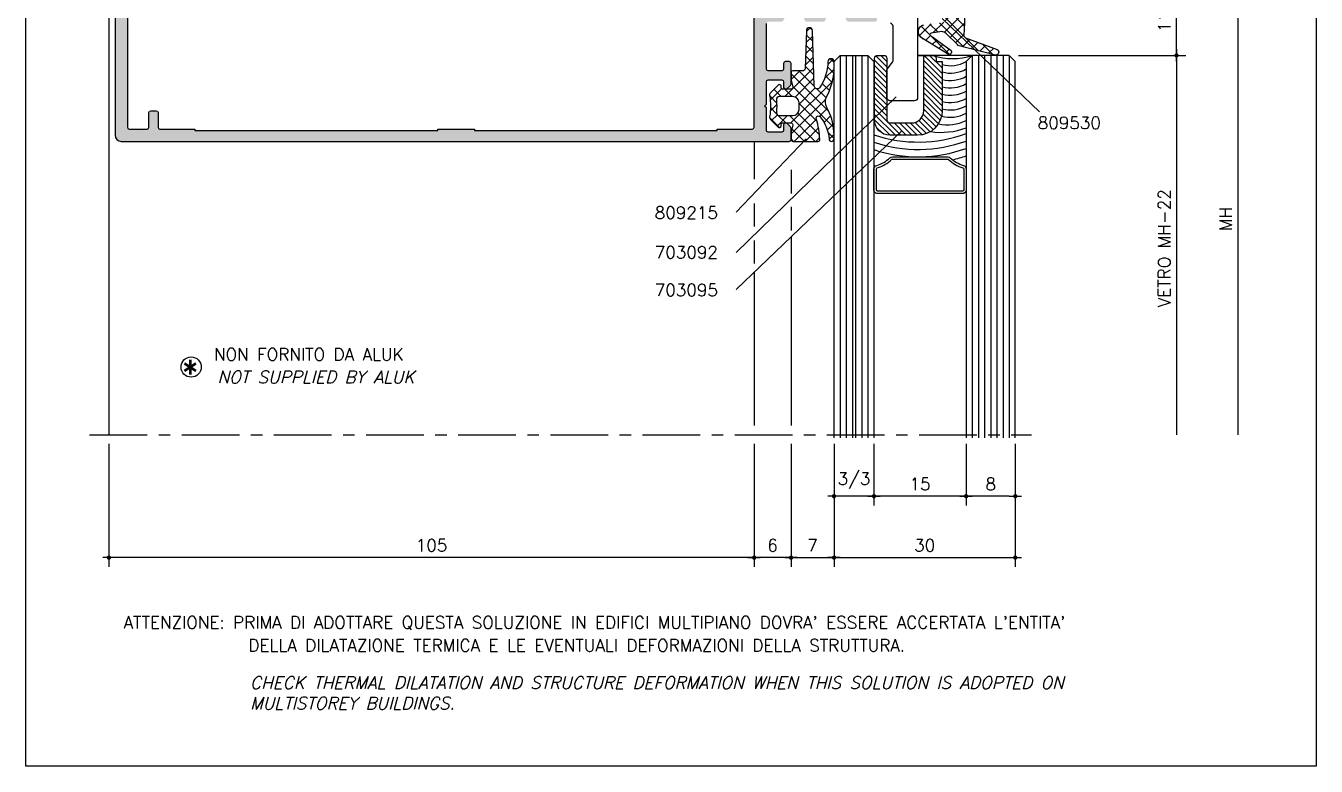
# Model space of a CAD drawing. Extents: x 0 to 1130, y -960 to 577.
# Drawn here: x 0 to 210, y -320 to -199.5 of the extents above; entities that cross this region are included whole.
import ezdxf

# ---------------------------------------------------------------- set-up
doc = ezdxf.new("R2010")
doc.units = 0
doc.header["$LTSCALE"] = 7.5
doc.header["$MEASUREMENT"] = 0
doc.linetypes.add('CENTER', pattern=[2, 1.25, -0.25, 0.25, -0.25])
doc.layers.get('0').update_dxf_attribs({"linetype": 'CONTINUOUS'})
doc.layers.get('DEFPOINTS').update_dxf_attribs({"linetype": 'CONTINUOUS'})
for name, color, linetype in [('ACCESSORI', 200, 'CONTINUOUS'), ('ASSI', 1, 'CENTER'), ('FILL', 8, 'CONTINUOUS'), ('FINE', 7, 'CONTINUOUS'), ('GOMMA', 3, 'CONTINUOUS'), ('GROSSA', 4, 'CONTINUOUS'), ('MARCHIO', 7, 'CONTINUOUS'), ('QUOTE', 254, 'CONTINUOUS'), ('TESTO', 2, 'CONTINUOUS'), ('TRATTEGGI', 140, 'CONTINUOUS'), ('VETRO', 6, 'CONTINUOUS')]:
    doc.layers.add(name, color=color, linetype=linetype)
doc.styles.add('ING', font='romans.shx', dxfattribs={"oblique": 15})
doc.styles.add('OBLIQUO', font='romans.shx', dxfattribs={"oblique": 15})
doc.styles.get("Standard").update_dxf_attribs({"font": 'romans.shx'})
doc.dimstyles.new('FRECCIA_1-1', dxfattribs={"dimtxt": 2, "dimasz": 2.5, "dimexe": 1.5, "dimexo": 1.5, "dimgap": 1, "dimtad": 3, "dimdsep": 46, "dimtxsty": 'Standard', "dimcen": 0, "dimclrt": 2, "dimaunit": 1, "dimadec": 0, "dimazin": 0, "dimtfac": 0.7, "dimtmove": 0, "dimatfit": 3, "dimfxl": 1, "dimtolj": 2, "dimarcsym": 0})
doc.dimstyles.new('SCALA_1-1$0', dxfattribs={"dimtxt": 2, "dimasz": 1, "dimexe": 1.5, "dimexo": 1.5, "dimgap": 1, "dimtad": 3, "dimdsep": 46, "dimtxsty": 'Standard', "dimblk1": 'PUNTO', "dimblk2": 'PUNTO', "dimsah": 1, "dimcen": 0.09, "dimclrt": 2, "dimadec": 0, "dimazin": 0, "dimtfac": 0.7, "dimtmove": 0, "dimatfit": 3, "dimldrblk": 'PUNTO', "dimfxl": 1, "dimtolj": 2, "dimarcsym": 0})

# ---------------------------------------------------------------- blocks, each defined once
blk = doc.blocks.new('PUNTO')
blk.add_line((-1, 0), (1, 0))
at = {"const_width": 0.35}
blk.add_lwpolyline([(-0.175, 0, 1), (0.175, 0, 1)], format="xyb", close=True, dxfattribs=at)
blk = doc.blocks.new('*D61')
at = {"layer": 'DEFPOINTS', "color": 0, "transparency": 16777216}
for p in [(160.03, -204.3), (163.65, -266.05), (187.27, -266.05)]:
    blk.add_point(p, dxfattribs=at)
at = {"layer": 'QUOTE', "color": 0, "lineweight": -2, "transparency": 16777216}
for p, q in [((161.53, -204.3), (188.77, -204.3)), ((187.27, -205.3), (187.27, -266.05))]:
    blk.add_line(p, q, dxfattribs=at)
at = {"layer": 'QUOTE', "color": 0, "lineweight": -2, "transparency": 16777216, "rotation": 90}
blk.add_blockref('PUNTO', (187.27, -204.3), dxfattribs=at)
at = {"layer": 'QUOTE', "color": 2, "transparency": 16777216, "insert": (185.27, -235.67), "char_height": 2, "attachment_point": 5, "rotation": 90}
blk.add_mtext('\\A2;VETRO MH-22', dxfattribs=at)
blk = doc.blocks.new('_None')
blk = doc.blocks.new('*D63')
at = {"layer": 'DEFPOINTS', "color": 0, "transparency": 16777216}
for p in [(186.36, -193.3), (163.65, -266.05), (197.27, -266.05)]:
    blk.add_point(p, dxfattribs=at)
at = {"layer": 'QUOTE', "color": 0, "lineweight": -2, "transparency": 16777216}
for p, q in [((187.86, -193.3), (198.77, -193.3)), ((197.27, -195.8), (197.27, -266.05))]:
    blk.add_line(p, q, dxfattribs=at)
at = {"layer": 'QUOTE', "color": 0, "transparency": 16777216}
blk.add_solid([(196.85, -195.8), (197.69, -195.8), (197.27, -193.3)], dxfattribs=at)
at = {"layer": 'QUOTE', "color": 2, "transparency": 16777216, "insert": (195.27, -230.92), "char_height": 2, "attachment_point": 5, "rotation": 90}
blk.add_mtext('\\A2;MH', dxfattribs=at)
blk = doc.blocks.new('*D64')
at = {"layer": 'DEFPOINTS', "color": 0, "transparency": 16777216}
for p in [(153.03, -266.05), (161.03, -266.05), (153.03, -276.05)]:
    blk.add_point(p, dxfattribs=at)
at = {"layer": 'QUOTE', "color": 0, "lineweight": -2, "transparency": 16777216}
for p, q in [((153.03, -267.55), (153.03, -277.55)), ((161.03, -267.55), (161.03, -277.55)), ((160.03, -276.05), (154.03, -276.05))]:
    blk.add_line(p, q, dxfattribs=at)
at = {"layer": 'QUOTE', "color": 0, "lineweight": -2, "transparency": 16777216, "rotation": 180}
blk.add_blockref('PUNTO', (153.03, -276.05), dxfattribs=at)
at = {"layer": 'QUOTE', "color": 0, "lineweight": -2, "transparency": 16777216}
blk.add_blockref('PUNTO', (161.03, -276.05), dxfattribs=at)
at = {"layer": 'QUOTE', "color": 2, "transparency": 16777216, "insert": (157.03, -274.05), "char_height": 2, "attachment_point": 5}
blk.add_mtext('\\A2;8', dxfattribs=at)
blk = doc.blocks.new('*D65')
at = {"layer": 'DEFPOINTS', "color": 0, "transparency": 16777216}
for p in [(138.03, -266.05), (153.03, -266.05), (138.03, -276.05)]:
    blk.add_point(p, dxfattribs=at)
at = {"layer": 'QUOTE', "color": 0, "lineweight": -2, "transparency": 16777216}
for p, q in [((138.03, -267.55), (138.03, -277.55)), ((153.03, -267.55), (153.03, -277.55)), ((152.03, -276.05), (139.03, -276.05))]:
    blk.add_line(p, q, dxfattribs=at)
at = {"layer": 'QUOTE', "color": 0, "lineweight": -2, "transparency": 16777216, "rotation": 180}
blk.add_blockref('PUNTO', (138.03, -276.05), dxfattribs=at)
at = {"layer": 'QUOTE', "color": 0, "lineweight": -2, "transparency": 16777216}
blk.add_blockref('PUNTO', (153.03, -276.05), dxfattribs=at)
at = {"layer": 'QUOTE', "color": 2, "transparency": 16777216, "insert": (145.53, -274.05), "char_height": 2, "attachment_point": 5}
blk.add_mtext('\\A2;15', dxfattribs=at)
blk = doc.blocks.new('*D66')
at = {"layer": 'DEFPOINTS', "color": 0, "transparency": 16777216}
for p in [(131.53, -266.05), (138.03, -266.05), (131.53, -276.05)]:
    blk.add_point(p, dxfattribs=at)
at = {"layer": 'QUOTE', "color": 0, "lineweight": -2, "transparency": 16777216}
for p, q in [((131.53, -267.55), (131.53, -277.55)), ((138.03, -267.55), (138.03, -277.55)), ((137.03, -276.05), (132.53, -276.05))]:
    blk.add_line(p, q, dxfattribs=at)
at = {"layer": 'QUOTE', "color": 0, "lineweight": -2, "transparency": 16777216, "rotation": 180}
blk.add_blockref('PUNTO', (131.53, -276.05), dxfattribs=at)
at = {"layer": 'QUOTE', "color": 0, "lineweight": -2, "transparency": 16777216}
blk.add_blockref('PUNTO', (138.03, -276.05), dxfattribs=at)
at = {"layer": 'QUOTE', "color": 2, "transparency": 16777216, "insert": (134.78, -273.53), "char_height": 2, "attachment_point": 5}
blk.add_mtext('\\A2;3/3', dxfattribs=at)
blk = doc.blocks.new('*D69')
at = {"layer": 'DEFPOINTS', "color": 0, "transparency": 16777216}
for p in [(180.11, -193.3), (187.27, -193.3), (160.03, -204.3)]:
    blk.add_point(p, dxfattribs=at)
at = {"layer": 'QUOTE', "color": 0, "lineweight": -2, "transparency": 16777216}
for p, q in [((181.61, -193.3), (188.77, -193.3)), ((187.27, -203.3), (187.27, -194.3)), ((161.53, -204.3), (188.77, -204.3))]:
    blk.add_line(p, q, dxfattribs=at)
for p, rotation in [((187.27, -193.3), 90), ((187.27, -204.3), 270)]:
    blk.add_blockref('PUNTO', p, dxfattribs=dict(at, rotation=rotation))
at = {"layer": 'QUOTE', "color": 2, "transparency": 16777216, "insert": (185.27, -198.8), "char_height": 2, "attachment_point": 5, "rotation": 90}
blk.add_mtext('\\A2;11', dxfattribs=at)
blk = doc.blocks.new('*D57')
at = {"layer": 'DEFPOINTS', "color": 0, "transparency": 16777216}
for p in [(13.53, -266.05), (118.53, -266.05), (13.53, -286.05)]:
    blk.add_point(p, dxfattribs=at)
at = {"layer": 'QUOTE', "color": 0, "lineweight": -2, "transparency": 16777216}
for p, q in [((13.53, -267.55), (13.53, -287.55)), ((118.53, -267.55), (118.53, -287.55)), ((117.53, -286.05), (14.53, -286.05))]:
    blk.add_line(p, q, dxfattribs=at)
at = {"layer": 'QUOTE', "color": 0, "lineweight": -2, "transparency": 16777216, "rotation": 180}
blk.add_blockref('PUNTO', (13.53, -286.05), dxfattribs=at)
at = {"layer": 'QUOTE', "color": 0, "lineweight": -2, "transparency": 16777216}
blk.add_blockref('PUNTO', (118.53, -286.05), dxfattribs=at)
at = {"layer": 'QUOTE', "color": 2, "transparency": 16777216, "insert": (66.03, -284.05), "char_height": 2, "attachment_point": 5}
blk.add_mtext('\\A2;105', dxfattribs=at)
blk = doc.blocks.new('*D58')
at = {"layer": 'DEFPOINTS', "color": 0, "transparency": 16777216}
for p in [(118.53, -266.05), (124.53, -266.05), (118.53, -286.05)]:
    blk.add_point(p, dxfattribs=at)
at = {"layer": 'QUOTE', "color": 0, "lineweight": -2, "transparency": 16777216}
for p, q in [((118.53, -267.55), (118.53, -287.55)), ((124.53, -267.55), (124.53, -287.55)), ((123.53, -286.05), (119.53, -286.05))]:
    blk.add_line(p, q, dxfattribs=at)
at = {"layer": 'QUOTE', "color": 0, "lineweight": -2, "transparency": 16777216, "rotation": 180}
blk.add_blockref('PUNTO', (118.53, -286.05), dxfattribs=at)
at = {"layer": 'QUOTE', "color": 0, "lineweight": -2, "transparency": 16777216}
blk.add_blockref('PUNTO', (124.53, -286.05), dxfattribs=at)
at = {"layer": 'QUOTE', "color": 2, "transparency": 16777216, "insert": (121.53, -284.05), "char_height": 2, "attachment_point": 5}
blk.add_mtext('\\A2;6', dxfattribs=at)
blk = doc.blocks.new('*D59')
at = {"layer": 'DEFPOINTS', "color": 0, "transparency": 16777216}
for p in [(124.53, -266.05), (131.53, -266.05), (131.53, -286.05)]:
    blk.add_point(p, dxfattribs=at)
at = {"layer": 'QUOTE', "color": 0, "lineweight": -2, "transparency": 16777216}
for p, q in [((124.53, -267.55), (124.53, -287.55)), ((131.53, -267.55), (131.53, -287.55)), ((125.53, -286.05), (130.53, -286.05))]:
    blk.add_line(p, q, dxfattribs=at)
at = {"layer": 'QUOTE', "color": 0, "lineweight": -2, "transparency": 16777216, "rotation": 180}
blk.add_blockref('PUNTO', (124.53, -286.05), dxfattribs=at)
at = {"layer": 'QUOTE', "color": 0, "lineweight": -2, "transparency": 16777216}
blk.add_blockref('PUNTO', (131.53, -286.05), dxfattribs=at)
at = {"layer": 'QUOTE', "color": 2, "transparency": 16777216, "insert": (128.03, -284.05), "char_height": 2, "attachment_point": 5}
blk.add_mtext('\\A2;7', dxfattribs=at)
blk = doc.blocks.new('*D60')
at = {"layer": 'DEFPOINTS', "color": 0, "transparency": 16777216}
for p in [(131.53, -266.05), (161.03, -266.05), (161.03, -286.05)]:
    blk.add_point(p, dxfattribs=at)
at = {"layer": 'QUOTE', "color": 0, "lineweight": -2, "transparency": 16777216}
for p, q in [((131.53, -267.55), (131.53, -287.55)), ((161.03, -267.55), (161.03, -287.55)), ((132.53, -286.05), (160.03, -286.05))]:
    blk.add_line(p, q, dxfattribs=at)
at = {"layer": 'QUOTE', "color": 0, "lineweight": -2, "transparency": 16777216, "rotation": 180}
blk.add_blockref('PUNTO', (131.53, -286.05), dxfattribs=at)
at = {"layer": 'QUOTE', "color": 0, "lineweight": -2, "transparency": 16777216}
blk.add_blockref('PUNTO', (161.03, -286.05), dxfattribs=at)
at = {"layer": 'QUOTE', "color": 2, "transparency": 16777216, "insert": (146.28, -284.05), "char_height": 2, "attachment_point": 5}
blk.add_mtext('\\A2;30', dxfattribs=at)

msp = doc.modelspace()

# ---------------------------------------------------------------- hatches: boundary and pattern name
at = {"layer": 'FILL'}
h = msp.add_hatch(color=253, dxfattribs=at)
h.paths.add_polyline_path([(120.8325, -169.7954), (123.0325, -169.7954, -0.41421356), (123.3325, -170.0954), (123.3325, -170.9954, 0.45178835), (123.6704, -171.293, 0.23202478), (123.9204, -171.2075), (124.4446, -170.6833, 0.19891237), (124.5325, -170.4711), (124.5325, -168.5954, 0.41421356), (124.2325, -168.2954), (15.5325, -168.2954, 0.41421356), (14.5325, -169.2954), (14.5325, -217.2954, 0.41421356), (15.5325, -218.2954), (124.2325, -218.2954, 0.41421356), (124.5325, -217.9954), (124.5325, -216.1197, 0.19891237), (124.4446, -215.9075), (123.9204, -215.3833, 0.23202478), (123.6704, -215.2978, 0.45178835), (123.3325, -215.5954), (123.3325, -216.4954, -0.41421356), (123.0325, -216.7954), (120.8325, -216.7954, -0.41421356), (120.5325, -216.4954), (120.5325, -212.8438), (120.2325, -212.5454), (120.5325, -212.247), (120.5325, -208.5954, -0.41421356), (120.8325, -208.2954), (123.0325, -208.2954, -0.41421356), (123.3325, -208.5954), (123.3325, -209.4954, 0.45178835), (123.6704, -209.793, 0.23202478), (123.9204, -209.7075), (124.4446, -209.1833, 0.19891237), (124.5325, -208.9711), (124.5325, -205.5954, 0.41421356), (124.2325, -205.2954), (123.6325, -205.2954, 0.41421356), (123.3325, -205.5954), (123.3325, -206.4954, -0.41421356), (123.0325, -206.7954), (120.8325, -206.7954, -0.41421356), (120.5325, -206.4954), (120.5325, -199.0954, -0.41421356), (120.8325, -198.7954), (123.0325, -198.7954, 0.41421356), (123.3325, -198.4954, -0.41421356), (123.6325, -198.1954), (126.4291, -198.1954, -0.41421356), (126.7291, -198.4954, 0.41421356), (127.0291, -198.7954), (129.8291, -198.7954, 0.41421356), (130.1291, -198.4954, -0.41421356), (130.4291, -198.1954), (133.2291, -198.1954, -0.41421356), (133.5291, -198.4954, 0.41421356), (133.8291, -198.7954), (138.2325, -198.7954, 0.41421356), (138.5325, -198.4954), (138.5325, -197.3197, 0.19891237), (138.4446, -197.1075), (137.9204, -196.5833, 0.23202478), (137.6704, -196.4978, 0.45178835), (137.3325, -196.7954), (137.3325, -197.2954, -0.41421356), (137.0325, -197.5954), (136.0336, -197.5954, -0.26794919), (135.7738, -197.4454), (134.6191, -195.4454, 0.26794919), (134.3593, -195.2954), (122.5325, -195.2954, -1), (122.5325, -191.2954), (134.3593, -191.2954, 0.26794919), (134.6191, -191.1454), (135.7738, -189.1454, -0.26794919), (136.0336, -188.9954), (137.0325, -188.9954, -0.41421356), (137.3325, -189.2954), (137.3325, -189.7954, 0.45178835), (137.6704, -190.093, 0.23202478), (137.9204, -190.0075), (138.4446, -189.4833, 0.19891237), (138.5325, -189.2711), (138.5325, -188.0954, 0.41421356), (138.2325, -187.7954), (133.8291, -187.7954, 0.41421356), (133.5291, -188.0954, -0.41421356), (133.2291, -188.3954), (130.4291, -188.3954, -0.41421356), (130.1291, -188.0954, 0.41421356), (129.8291, -187.7954), (127.0291, -187.7954, 0.41421356), (126.7291, -188.0954, -0.41421356), (126.4291, -188.3954), (123.6325, -188.3954, -0.41421356), (123.3325, -188.0954, 0.41421356), (123.0325, -187.7954), (120.8325, -187.7954, -0.41421356), (120.5325, -187.4954), (120.5325, -180.0954, -0.41421356), (120.8325, -179.7954), (123.0325, -179.7954, -0.41421356), (123.3325, -180.0954), (123.3325, -180.9954, 0.41421356), (123.6325, -181.2954), (124.2325, -181.2954, 0.41421356), (124.5325, -180.9954), (124.5325, -177.6197, 0.19891237), (124.4446, -177.4075), (123.9204, -176.8833, 0.23202478), (123.6704, -176.7978, 0.45178835), (123.3325, -177.0954), (123.3325, -177.9954, -0.41421356), (123.0325, -178.2954), (120.8325, -178.2954, -0.41421356), (120.5325, -177.9954), (120.5325, -174.3438), (120.2325, -174.0454), (120.5325, -173.747), (120.5325, -170.0954, -0.41421356)])
h.paths.add_polyline_path([(118.5325, -170.5954), (118.5325, -215.9954, -0.41421356), (118.2325, -216.2954), (112.5325, -216.2954), (112.5325, -216.4954), (73.0325, -216.4954), (73.0325, -216.2954), (67.0325, -216.2954), (67.0325, -216.4954), (27.5325, -216.4954), (27.5325, -216.2954), (21.8325, -216.2954, -0.41421356), (21.5325, -215.9954), (21.5325, -213.5954, 0.41421356), (21.2325, -213.2954), (20.3325, -213.2954, 0.41421356), (20.0325, -213.5954), (20.0325, -215.9954, -0.41421356), (19.7325, -216.2954), (16.8325, -216.2954, -0.41421356), (16.5325, -215.9954), (16.5325, -170.5954, -0.41421356), (16.8325, -170.2954), (19.7325, -170.2954, -0.41421356), (20.0325, -170.5954), (20.0325, -172.9954, 0.41421356), (20.3325, -173.2954), (21.2325, -173.2954, 0.41421356), (21.5325, -172.9954), (21.5325, -170.5954, -0.41421356), (21.8325, -170.2954), (27.5325, -170.2954), (27.5325, -170.0954), (67.0325, -170.0954), (67.0325, -170.2954), (73.0325, -170.2954), (73.0325, -170.0954), (112.5325, -170.0954), (112.5325, -170.2954), (118.2325, -170.2954, -0.41421356)], flags=16)
h = msp.add_hatch(dxfattribs=at)
h.set_pattern_fill('ANSI37', color=137, scale=10, angle=90, style=0)
h.set_pattern_definition([(135, (50, 27), (-0.8838835, -0.8838835), []), (225, (50, 27), (0.8838835, -0.8838835), [])])
edge = h.paths.add_edge_path(flags=16)
edge.add_line((146.0775, -192.6925), (147.4067, -191.4925))
edge.add_arc((147.9428, -192.0863), 0.8, 90, 132.074913, ccw=False)
edge.add_line((147.9428, -191.2863), (149.3531, -191.2863))
edge.add_arc((149.3531, -192.0863), 0.8, 0, 90, ccw=False)
edge.add_line((150.1531, -192.0863), (150.1531, -194.4863))
edge.add_arc((149.3531, -194.4863), 0.8, -90, 0, ccw=False)
edge.add_line((149.3531, -195.2863), (147.9428, -195.2863))
edge.add_arc((147.9428, -194.4863), 0.8, 227.925086, 270, ccw=False)
edge.add_line((147.4067, -195.0802), (146.0775, -193.8802))
edge.add_arc((146.6135, -193.2863), 0.8, 132.074913, 227.925086, ccw=False)
edge = h.paths.add_edge_path()
edge.add_arc((152.1175, -202.1046), 0.6783, 220.686141, 252.054455, ccw=False)
edge.add_line((151.6031, -202.5468), (149.7713, -200.7233))
edge.add_arc((149.0642, -201.4304), 1, 45, 90)
edge.add_line((149.0642, -200.4304), (147.3161, -200.6892))
edge.add_arc((147.3454, -200.887), 0.2, 98.420332, 217.712418)
edge.add_line((147.1872, -201.0093), (150.579, -203.5062))
edge.add_arc((150.2626, -203.7509), 0.4, -134.855759, 37.712418, ccw=False)
edge.add_line((149.9805, -204.0344), (145.582, -201.3431))
edge.add_arc((146.2873, -200.6343), 1, 180, 225.144241, ccw=False)
edge.add_line((145.2873, -200.6343), (145.2873, -200.3256))
edge.add_arc((146.2873, -200.3256), 1, 98.042429, 180, ccw=False)
edge.add_line((146.1474, -199.3355), (149.326, -198.8863))
edge.add_arc((149.326, -198.5863), 0.3, 270, 352.092837)
edge.add_line((149.6231, -198.6276), (149.8927, -196.6863))
edge.add_arc((149.5927, -196.6863), 0.3, 0, 90)
edge.add_line((149.5927, -196.3863), (148.5034, -196.3863))
edge.add_arc((148.5034, -196.6863), 0.3, 90, 165)
edge.add_line((148.2136, -196.6087), (148.1638, -196.9945))
edge.add_arc((147.874, -196.9169), 0.3, 229.820583, 345, ccw=False)
edge.add_line((147.6805, -197.1461), (145.0495, -194.7709))
edge.add_arc((146.3897, -193.2863), 2, 132.074913, 227.925086, ccw=False)
edge.add_line((145.0495, -191.8018), (147.6805, -189.4266))
edge.add_arc((147.874, -189.6558), 0.3, 15, 130.179417, ccw=False)
edge.add_line((148.1638, -189.5782), (148.2136, -189.964))
edge.add_arc((148.5034, -189.8863), 0.3, 195, 270)
edge.add_line((148.5034, -190.1863), (149.5927, -190.1863))
edge.add_arc((149.5927, -189.8863), 0.3, 270, 360)
edge.add_line((149.8927, -189.8863), (149.6231, -187.9451))
edge.add_arc((149.326, -187.9863), 0.3, 7.907163, 90)
edge.add_line((149.326, -187.6863), (146.1474, -187.2372))
edge.add_arc((146.2873, -186.2471), 1, 180, 261.957571, ccw=False)
edge.add_line((145.2873, -186.2471), (145.2873, -185.9384))
edge.add_arc((146.2873, -185.9384), 1, 134.855759, 180, ccw=False)
edge.add_line((145.582, -185.2295), (149.8805, -182.4062))
edge.add_arc((150.1626, -182.6898), 0.4, -37.712418, 134.855759, ccw=False)
edge.add_line((150.479, -182.9345), (147.1872, -185.5633))
edge.add_arc((147.3454, -185.6857), 0.2, 142.287582, 261.579668)
edge.add_line((147.3161, -185.8835), (149.0642, -186.1423))
edge.add_arc((149.0642, -185.1423), 1, 270, 315)
edge.add_line((149.7713, -185.8494), (151.5987, -184.0221))
edge.add_arc((152.3058, -184.7292), 1, 113.409462, 135, ccw=False)
edge.add_line((151.9085, -183.8115), (157.8325, -182.2174))
edge.add_arc((157.8325, -182.7174), 0.5, -57.569217, 90, ccw=False)
edge.add_line((158.1006, -183.1394), (152.9049, -185.1338))
edge.add_arc((153.1698, -185.5579), 0.5, 121.996726, 178.946961)
edge.add_arc((-30.0799, -193.2613), 182.9124, -2.417247, 2.41662, ccw=False)
edge.add_arc((153.1735, -201.0113), 0.505, 175.973179, 237.857593)
edge.add_line((152.9049, -201.4389), (158.1006, -203.3115))
edge.add_arc((157.8263, -203.7382), 0.5073, -89.297841, 57.257535, ccw=False)
edge.add_line((157.8325, -204.2454), (151.9085, -202.75))
h = msp.add_hatch(dxfattribs=at)
h.set_pattern_fill('ANSI37', color=137, scale=10, angle=90, style=0)
h.set_pattern_definition([(135, (-4.9386, -320), (-0.8838835, -0.8838835), []), (225, (-4.9386, -320), (0.8838835, -0.8838835), [])])
h.paths.add_polyline_path([(125.8325, -212.5454), (125.8325, -211.9954, 0.41421356), (124.8325, -210.9954), (122.6549, -210.9954, 0.44100912), (122.157, -211.5406, -0.0226568), (122.2025, -212.5454), (121.2025, -212.5454, 0.0438044), (121.0496, -210.8033, -0.2448502), (121.1884, -210.3626), (122.4189, -209.1321, -0.63707026), (122.9299, -209.3181), (122.9557, -209.6128, 0.38887873), (123.1549, -209.7954), (124.5325, -209.7954, 0.49314543), (124.8223, -209.4177), (124.5325, -208.3363), (124.5325, -207.0954, -0.41421356), (124.8325, -206.7954), (126.538, -206.7954, 0.4052433), (126.8378, -206.5046), (127.0291, -200.28, -0.96973923), (128.0286, -200.28), (128.3056, -209.2608, 0.67565586), (129.1766, -209.5804, 0.14945272), (130.529, -205.3212, -0.96352128), (131.5282, -205.3071), (131.5282, -206.7443, -0.09986684), (130.5352, -210.6372), (130.2856, -211.0594, 0.19269455), (130.2541, -212.5454)])
h.paths.add_polyline_path([(128.6765, -214.6862, -0.05284661), (129.2231, -217.9777, -0.4315909), (128.9236, -218.2954), (124.8325, -218.2954, -0.41421356), (124.5325, -217.9954), (124.5325, -216.794, -0.06554346), (124.5427, -216.7163), (124.8223, -215.673, 0.49314543), (124.5325, -215.2954), (123.1549, -215.2954, 0.38887873), (122.9557, -215.478), (122.9299, -215.7727, -0.63707026), (122.4189, -215.9587), (121.1884, -214.7282, -0.2448502), (121.0496, -214.2875, 0.0438044), (121.2025, -212.5454), (122.2025, -212.5454, -0.0226568), (122.157, -213.5501, 0.44100912), (122.6549, -214.0954), (124.8325, -214.0954, 0.41421356), (125.8325, -213.0954), (125.8325, -212.5454), (130.2541, -212.5454, 0.02794882), (130.3442, -212.7498), (130.5634, -213.2067, -0.11534052), (131.5282, -217.1092), (131.5282, -217.9183, -0.97173968), (130.7289, -217.8954, 0.16496881), (129.1952, -214.2108, 0.79048834)])
at = {"layer": 'TRATTEGGI'}
h = msp.add_hatch(dxfattribs=at)
h.set_pattern_fill('ANSI31', color=256, scale=5, angle=90, style=0)
h.set_pattern_definition([(135, (230, -289.85906), (-0.4419417, -0.4419417), [])])
h.paths.add_polyline_path([(146.1325, -213.2954, -0.41421356), (144.1325, -215.2954), (140.6325, -215.2954, -0.41421356), (140.1325, -214.7954), (140.1325, -204.7954, 0.41421356), (139.6325, -204.2954), (138.6325, -204.2954, 0.41421356), (138.1325, -204.7954), (138.1325, -214.7954, 0.41421356), (140.6325, -217.2954), (145.1325, -217.2954, 0.41421356), (149.1325, -213.2954), (149.1325, -205.2954), (148.1325, -205.2954), (148.1325, -204.7954, 0.41421356), (147.6325, -204.2954), (146.6325, -204.2954, 0.41421356), (146.1325, -204.7954)])

# ---------------------------------------------------------------- linework, layer by layer
at = {"layer": 'ACCESSORI'}
for points in [[(145.1325, -197.9718), (145.1325, -211.1653, -0.41421356), (144.6325, -211.6653), (140.6325, -211.6653, -0.41421356), (140.1325, -211.1653), (140.1325, -206.7993, -0.1316525), (140.1995, -206.5493), (141.0655, -205.4153, 0.1316525), (141.1325, -205.1653), (141.1325, -199.5632, 0.36397023), (140.7193, -199.0708)], [(145.1325, -204.2954), (147.6325, -204.2954, -0.41421356), (148.1325, -204.7954), (148.1325, -205.2954), (149.1325, -205.2954), (149.1325, -213.2954, -0.41421356), (145.1325, -217.2954), (140.6325, -217.2954, -0.41421356), (138.1325, -214.7954), (138.1325, -204.7954, -0.41421356), (138.6325, -204.2954), (139.6325, -204.2954, -0.41421356), (140.1325, -204.7954), (140.1325, -214.7954, 0.41421356), (140.6325, -215.2954), (144.1325, -215.2954, 0.41421356), (146.1325, -213.2954), (146.1325, -204.7954, -0.41421356), (146.6325, -204.2954)]]:
    msp.add_lwpolyline(points, format="xyb", dxfattribs=at)
at = {"layer": 'ASSI'}
msp.add_line((10.3762, -266.054), (163.6487, -266.054), dxfattribs=at)
at = {"layer": 'FINE'}
for p, q in [((13.5304, -88.7314), (13.5304, -266.054)), ((154.0325, -204.2954), (145.1325, -204.2954)), ((118.5304, -218.2954), (118.5304, -224.4205)), ((118.5304, -228.4025), (118.5304, -232.1555)), ((118.5304, -234.4368), (118.5304, -238.1898)), ((118.5304, -239.6014), (118.5304, -264.554))]:
    msp.add_line(p, q, dxfattribs=at)
for centre, radius, start, end in [((150.8325, -194.879), 9.9452, 251.230461, 288.769539), ((150.4838, -200.8469), 5.1269, 254.718107, 299.809779), ((150.4838, -202.0469), 5.1269, 254.718107, 299.809779), ((150.4838, -203.2469), 5.1269, 254.718107, 299.809779), ((150.4838, -204.4469), 5.1269, 254.718107, 299.809779), ((150.4838, -205.6469), 5.1269, 254.718107, 299.809779), ((150.4838, -206.8469), 5.1269, 254.718107, 299.809779), ((150.456, -209.1423), 5.2315, 254.229763, 299.505111), ((150.4838, -208.0469), 5.1269, 254.718107, 299.809779), ((148.9203, -204.9166), 11.9111, 261.804069, 290.196532), ((150.0198, -208.6128), 6.9675, 257.594987, 295.619326), ((145.2325, -195.3895), 23.0077, 251.76355, 289.816967), ((145.2472, -196.6732), 22.924, 251.656033, 289.85341), ((145.2472, -197.8732), 22.924, 251.656033, 289.85341), ((144.9871, -197.5624), 24.4347, 283.810264, 289.223894)]:
    msp.add_arc(centre, radius, start, end, dxfattribs=at)
at = {"layer": 'GOMMA'}
for points in [[(152.6699, -185.5487, -0.02109485), (152.6698, -200.9758, 0.27678149), (152.9049, -201.4389), (158.1006, -203.3115, -0.74371795), (157.8325, -204.2454), (151.9085, -202.75)], [(151.9085, -202.7499, -0.13773122), (151.6031, -202.5468), (149.7713, -200.7233, 0.19891237), (149.0642, -200.4304), (147.3161, -200.6892, 0.57323911), (147.1872, -201.0093), (150.579, -203.5062, -0.9371608), (149.9805, -204.0344), (145.582, -201.3431, -0.19956672), (145.2873, -200.6343), (145.2873, -200.3256, -0.37367368), (146.1474, -199.3355)]]:
    msp.add_lwpolyline(points, format="xyb", dxfattribs=at)
for points in [[(128.0286, -200.28, 0.96973923), (127.0291, -200.28), (126.8378, -206.5046, -0.4052433), (126.538, -206.7954), (124.8325, -206.7954, 0.41421356), (124.5325, -207.0954), (124.5325, -208.3363), (124.8223, -209.4177, -0.49314543), (124.5325, -209.7954), (123.1549, -209.7954, -0.38887873), (122.9557, -209.6128), (122.9299, -209.3181, 0.63707026), (122.4189, -209.1321), (121.1884, -210.3626, 0.2448502), (121.0496, -210.8033, -0.08777723), (121.0496, -214.2875, 0.2448502), (121.1884, -214.7282), (122.4189, -215.9587, 0.63707026), (122.9299, -215.7727), (122.9557, -215.478, -0.38887873), (123.1549, -215.2954), (124.5325, -215.2954, -0.49314543), (124.8223, -215.673), (124.5427, -216.7163, 0.06554346), (124.5325, -216.794), (124.5325, -217.9954, 0.41421356), (124.8325, -218.2954), (128.9236, -218.2954, 0.4315909), (129.2231, -217.9777, 0.05284661), (128.6765, -214.6862, -0.79048834), (129.1952, -214.2108, -0.16496881), (130.7289, -217.8954, 1), (131.5289, -217.8954), (131.5289, -217.2529, 0.11946707), (130.5634, -213.2067), (130.3442, -212.7498, -0.2218381), (130.2856, -211.0594), (130.5352, -210.6372, 0.10019344), (131.5289, -206.7312), (131.5289, -205.3328, 1), (130.5289, -205.3328, -0.14906762), (129.1766, -209.5804, -0.67565586), (128.3056, -209.2608)], [(124.8325, -214.0954, 0.41421356), (125.8325, -213.0954), (125.8325, -211.9954, 0.41421356), (124.8325, -210.9954), (122.6549, -210.9954, 0.44100912), (122.157, -211.5406, -0.04533687), (122.157, -213.5501, 0.44100912), (122.6549, -214.0954)]]:
    msp.add_lwpolyline(points, format="xyb", close=True, dxfattribs=at)
at = {"layer": 'GROSSA'}
for points in [[(14.5325, -169.2954), (14.5325, -217.2954, 0.41421356), (15.5325, -218.2954), (124.2325, -218.2954, 0.41421356), (124.5325, -217.9954), (124.5325, -216.1197, 0.19891237), (124.4446, -215.9075), (123.9204, -215.3833, 0.19891237), (123.7082, -215.2954), (123.6325, -215.2954, 0.41421356), (123.3325, -215.5954), (123.3325, -216.4954, -0.41421356), (123.0325, -216.7954), (120.8325, -216.7954, -0.41421356), (120.5325, -216.4954), (120.5325, -212.8438), (120.2325, -212.5454), (120.5325, -212.247), (120.5325, -208.5954, -0.41421356), (120.8325, -208.2954), (123.0325, -208.2954, -0.41421356), (123.3325, -208.5954), (123.3325, -209.4954, 0.41421356), (123.6325, -209.7954), (123.7082, -209.7954, 0.19891237), (123.9204, -209.7075), (124.4446, -209.1833, 0.19891237), (124.5325, -208.9711), (124.5325, -205.5954, 0.41421356), (124.2325, -205.2954), (123.6325, -205.2954, 0.41421356), (123.3325, -205.5954), (123.3325, -206.4954, -0.41421356), (123.0325, -206.7954), (120.8325, -206.7954, -0.41421356), (120.5325, -206.4954), (120.5325, -199.0954, -0.41421356)], [(16.5325, -170.5954), (16.5325, -215.9954, 0.41421356), (16.8325, -216.2954), (19.7325, -216.2954, 0.41421356), (20.0325, -215.9954), (20.0325, -213.5954, -0.41421356), (20.3325, -213.2954), (21.2325, -213.2954, -0.41421356), (21.5325, -213.5954), (21.5325, -215.9954, 0.41421356), (21.8325, -216.2954), (27.5325, -216.2954), (27.5325, -216.4954), (67.0325, -216.4954), (67.0325, -216.2954), (73.0325, -216.2954), (73.0325, -216.4954), (112.5325, -216.4954), (112.5325, -216.2954), (118.2325, -216.2954, 0.41421356), (118.5325, -215.9954), (118.5325, -170.5954, 0.41421356)]]:
    msp.add_lwpolyline(points, format="xyb", dxfattribs=at)
at = {"layer": 'MARCHIO'}
msp.add_lwpolyline([(0, -320), (0, -23), (210, -23), (210, -320)], close=True, dxfattribs=at)
at = {"layer": 'QUOTE'}
for p, q in [((149.1325, -198.2863), (164.9716, -213.4746)), ((141.6374, -211.0352), (115.5798, -236.4037)), ((142.6476, -216.5096), (115.5798, -242.4265)), ((127.0116, -217.86), (115.5798, -229.7946)), ((124.5325, -222.9205), (124.5325, -226.7885)), ((124.5325, -228.9548), (124.5325, -232.8228)), ((124.5325, -233.8545), (124.5325, -264.554))]:
    msp.add_line(p, q, dxfattribs=at)
msp.add_circle((26.9062, -255.025), 1.648, dxfattribs=at)
at = {"layer": 'TRATTEGGI'}
for p, q in [((132.5325, -204.2954), (132.5325, -266.554)), ((133.5325, -204.2954), (133.5325, -266.554)), ((134.5325, -204.2954), (134.5325, -266.554)), ((135.0325, -204.2954), (135.0325, -266.554)), ((136.0325, -204.2954), (136.0325, -266.554)), ((137.0325, -204.2954), (137.0325, -266.554)), ((154.0325, -204.2954), (154.0325, -266.554)), ((155.0325, -204.2954), (155.0325, -266.554)), ((156.0325, -204.2954), (156.0325, -266.554)), ((157.0325, -204.2954), (157.0325, -266.554)), ((158.0325, -204.2954), (158.0325, -266.554)), ((159.0325, -204.2954), (159.0325, -266.554)), ((160.0325, -204.2954), (160.0325, -266.554))]:
    msp.add_line(p, q, dxfattribs=at)
at = {"layer": 'VETRO'}
for points in [[(131.5325, -266.554), (131.5325, -205.2954), (132.5325, -204.2954), (137.0325, -204.2954), (138.0325, -205.2954), (138.0325, -266.554)], [(161.0325, -266.554), (161.0325, -205.2954), (160.0325, -204.2954), (154.0325, -204.2954), (153.0325, -205.2954), (153.0325, -266.554)]]:
    msp.add_lwpolyline(points, dxfattribs=at)
msp.add_lwpolyline([(152.4325, -226.7954), (138.6325, -226.7954, -0.41421356), (138.0325, -226.1954), (138.0325, -222.7725, -0.33690821), (138.4719, -222.1944, 0.12553016), (140.616, -220.9648, -0.19502935), (141.0339, -220.7954), (150.0311, -220.7954, -0.19502935), (150.449, -220.9648, 0.12553016), (152.5931, -222.1944, -0.33690821), (153.0325, -222.7725), (153.0325, -226.1954, -0.41421356)], format="xyb", close=True, dxfattribs=at)
at = {"layer": 'VETRO', "color": 7}
msp.add_lwpolyline([(152.4325, -226.3954), (138.6325, -226.3954, -0.41421356), (138.4325, -226.1954), (138.4325, -222.7725, -0.33690821), (138.579, -222.5798, 0.12553016), (140.8946, -221.2519, -0.19502935), (141.0339, -221.1954), (150.0311, -221.1954), (150.0311, -221.1954, -0.19502935), (150.1704, -221.2519, 0.12553016), (152.486, -222.5798, -0.33690821), (152.6325, -222.7725), (152.6325, -226.1954, -0.41421356)], format="xyb", close=True, dxfattribs=at)

# ---------------------------------------------------------------- texts
at = {"layer": 'TESTO'}
for s, height, p in [('809530', 2, (164.6822, -216.2688)), ('809215', 2, (102.3502, -230.8995)), ('703092', 2, (102.3502, -237.3399)), ('703095', 2, (102.3502, -243.4962)), ('NON FORNITO DA ALUK', 2, (30.6258, -253.9706)), ('*', 4.2, (25.313, -258.0495)), ("ATTENZIONE: PRIMA DI ADOTTARE QUESTA SOLUZIONE IN EDIFICI MULTIPIANO DOVRA' ESSERE ACCERTATA L'ENTITA'", 2, (15.9143, -297.6013)), ('DELLA DILATAZIONE TERMICA E LE EVENTUALI DEFORMAZIONI DELLA STRUTTURA.', 2, (36.2125, -301.3394))]:
    msp.add_text(s, height=height, dxfattribs=at).set_placement(p)
at = {"layer": 'TESTO', "char_height": 2, "attachment_point": 1}
for s, insert, width, style in [('NOT SUPPLIED BY ALUK', (31.2018, -255.6682), 53.408554, 'ING'), ('CHECK THERMAL DILATATION AND STRUCTURE DEFORMATION WHEN THIS SOLUTION IS ADOPTED ON MULTISTOREY BUILDINGS.', (36.4834, -305.4144), 153.740957, 'OBLIQUO')]:
    msp.add_mtext(s, dxfattribs=dict(at, insert=insert, width=width, style=style))

# ---------------------------------------------------------------- dimensions: what is measured, and where the dimension line sits
at = {"layer": 'QUOTE'}
for base, p1, p2, angle, picture, middle in [((187.2698, -193.2954), (160.0325, -204.2954), (180.1075, -193.2954), 90, '*D69', (185.2698, -198.7954)), ((153.0325, -276.054), (161.0335, -266.054), (153.0325, -266.054), 180, '*D64', (157.033, -274.054))]:
    dim = msp.add_linear_dim(base=base, p1=p1, p2=p2, angle=angle, dimstyle='SCALA_1-1$0', dxfattribs=at)
    dim.commit()
    dim.dimension.update_dxf_attribs({"geometry": picture, "text_midpoint": middle})
for base, p1, text, dimstyle, override, picture, middle in [((197.2698, -266.054), (186.3614, -193.2954), 'MH', 'FRECCIA_1-1', {"dimblk2": 'None', "dimsah": 1, "dimse2": 1}, '*D63', (195.2698, -230.9247)), ((187.2698, -266.054), (160.0325, -204.2954), 'VETRO MH-22', 'SCALA_1-1$0', {"dimblk2": 'None', "dimse2": 1}, '*D61', (185.2698, -235.6747))]:
    dim = msp.add_linear_dim(base=base, p1=p1, p2=(163.6487, -266.054), angle=90, text=text, dimstyle=dimstyle, override=override, dxfattribs=at)
    dim.commit()
    dim.dimension.update_dxf_attribs({"geometry": picture, "text_midpoint": middle})
for base, p1, p2, override, picture, middle in [((13.5304, -286.054), (118.5304, -266.054), (13.5304, -266.054), {"dimtmove": 1}, '*D57', (66.0304, -284.054)), ((161.0335, -286.054), (131.5325, -266.054), (161.0335, -266.054), {"dimdec": 0}, '*D60', (146.283, -284.054))]:
    dim = msp.add_linear_dim(base=base, p1=p1, p2=p2, dimstyle='SCALA_1-1$0', override=override, dxfattribs=at)
    dim.commit()
    dim.dimension.update_dxf_attribs({"geometry": picture, "text_midpoint": middle})
for base, p2, picture, middle in [((118.5304, -286.054), (118.5304, -266.054), '*D58', (121.5314, -284.054)), ((131.5325, -286.054), (131.5325, -266.054), '*D59', (128.0325, -284.054))]:
    dim = msp.add_linear_dim(base=base, p1=(124.5325, -266.054), p2=p2, dimstyle='SCALA_1-1$0', dxfattribs=at)
    dim.commit()
    dim.dimension.update_dxf_attribs({"geometry": picture, "text_midpoint": middle})
dim = msp.add_linear_dim(base=(131.5325, -276.054), p1=(138.0325, -266.054), p2=(131.5325, -266.054), angle=180, text='3/3', dimstyle='SCALA_1-1$0', dxfattribs=at)
dim.commit()
dim.dimension.update_dxf_attribs({"geometry": '*D66', "text_midpoint": (134.7825, -276.054), "dimtype": 160})
dim = msp.add_linear_dim(base=(138.0325, -276.054), p1=(153.0325, -266.054), p2=(138.0325, -266.054), angle=180, dimstyle='SCALA_1-1$0', override={"dimdec": 0}, dxfattribs=at)
dim.commit()
dim.dimension.update_dxf_attribs({"geometry": '*D65', "text_midpoint": (145.5325, -274.054)})

doc.saveas('drawing.dxf')
